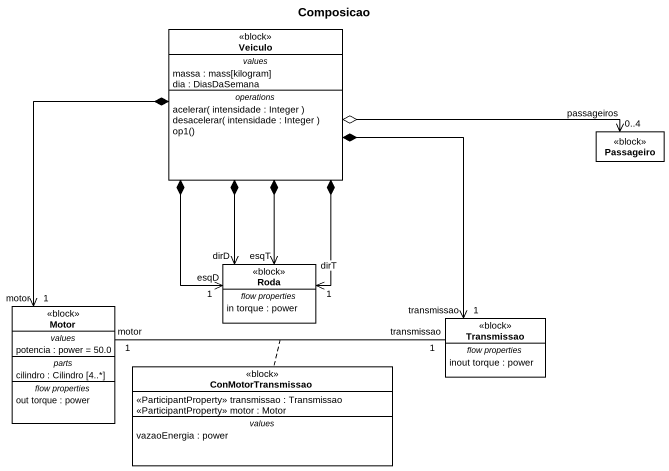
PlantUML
@startuml
title Composicao
hide circle
hide empty members
class Veiculo <<block>> {
  -- values --
  massa : mass[kilogram]
  dia : DiasDaSemana
  -- operations --
  acelerar( intensidade : Integer )
  desacelerar( intensidade : Integer )
  op1()
}
class Passageiro <<block>>
class Roda <<block>> {
  -- flow properties --
  in torque : power
}
class Motor <<block>> {
  -- values --
  potencia : power = 50.0
  -- parts --
  cilindro : Cilindro [4..*]
  -- flow properties --
  out torque : power
}
class Transmissao <<block>> {
  -- flow properties --
  inout torque : power
}
class ConMotorTransmissao <<block>> {
  <<ParticipantProperty>> transmissao : Transmissao
  <<ParticipantProperty>> motor : Motor
  -- values --
  vazaoEnergia : power
}
Veiculo o-right-> "passageiros\n0..4" Passageiro
Veiculo *--> "esqD\n1" Roda
Veiculo *--> "dirD" Roda
Veiculo *--> "esqT" Roda
Veiculo *--> "dirT\n1" Roda
Veiculo *--> "motor\n1" Motor
Veiculo *--> "transmissao\n1" Transmissao
Motor "1\nmotor" -right- "1\ntransmissao" Transmissao
(Motor, Transmissao) .. ConMotorTransmissao
@enduml
